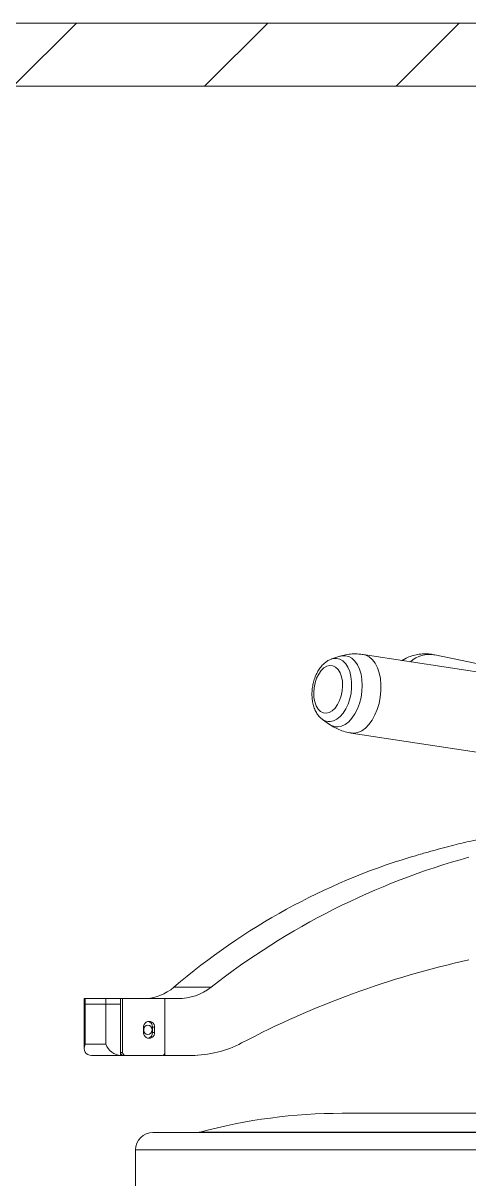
# Model space of a CAD drawing. Header units: millimetres. Extents: x 0 to 5860, y 0 to 4120.
# Drawn here: x 2551.2 to 2708.1, y 2116.6 to 2523.8 of the extents above; entities that cross this region are included whole.
import ezdxf

# ---------------------------------------------------------------- set-up
doc = ezdxf.new("R2010")
doc.units = ezdxf.units.MM
doc.layers.get('0').update_dxf_attribs({"lineweight": 15})
doc.layers.add('D', color=3, linetype='Continuous', lineweight=13)
doc.layers.add('S', color=4, linetype='Continuous', lineweight=15)

msp = doc.modelspace()

# ---------------------------------------------------------------- hatches: boundary and pattern name
at = {"layer": 'D'}
h = msp.add_hatch(dxfattribs=at)
h.set_pattern_fill('ANSI31', color=2, scale=15, style=0)
h.set_pattern_definition([(45, (192.57, 4254.87), (-33.67596, 33.67596), [])])
h.paths.add_polyline_path([(3572.609, 1189.36), (3572.609, 2523.804), (2350.165, 2523.804), (2350.165, 1189.36)])
h.paths.add_polyline_path([(3550.387, 1211.583), (3550.387, 2501.584), (2372.387, 2501.584), (2372.387, 1211.583)], flags=16)

# ---------------------------------------------------------------- linework, layer by layer
at = {"color": 7, "linetype": 'Continuous', "lineweight": 15}
for p, q in [((2662.697, 2300.734), (2659.861, 2299.813)), ((2724.008, 2293.275), (2670.862, 2301.39)), ((2735.39, 2293.146), (2696.094, 2301.261)), ((2659.721, 2299.765), (2659.861, 2299.813)), ((2686.087, 2300.095), (2684.441, 2299.317)), ((2656.607, 2278.5), (2659.038, 2276.774)), ((2666.635, 2273.711), (2719.782, 2265.595)), ((2617.385, 2184.211), (2604.322, 2184.211)), ((2572.738, 2180.146), (2572.738, 2178.146)), ((2572.738, 2180.146), (2573.015, 2180.146)), ((2573.015, 2180.146), (2573.015, 2178.146)), ((2573.015, 2180.146), (2580.33, 2180.146)), ((2580.33, 2180.146), (2580.33, 2178.146)), ((2580.33, 2180.146), (2585.516, 2180.146)), ((2585.516, 2180.146), (2585.516, 2178.146)), ((2585.516, 2180.146), (2586.247, 2180.146)), ((2586.247, 2180.146), (2586.247, 2161.146)), ((2586.247, 2180.146), (2601.139, 2180.146)), ((2601.139, 2180.146), (2601.139, 2161.146)), ((2601.139, 2180.143), (2601.139, 2160.146)), ((2601.139, 2180.143), (2605.642, 2180.143)), ((2572.738, 2178.146), (2572.738, 2162.683)), ((2572.738, 2178.146), (2573.015, 2178.146)), ((2573.015, 2178.146), (2580.33, 2178.146)), ((2573.015, 2178.146), (2573.015, 2164.146)), ((2580.33, 2178.146), (2585.516, 2178.146)), ((2580.33, 2178.146), (2580.33, 2164.146)), ((2585.516, 2161.146), (2585.516, 2178.146)), ((2585.516, 2178.146), (2585.516, 2160.146)), ((2593.6, 2168.246), (2593.6, 2170.046)), ((2596.777, 2170.046), (2597.509, 2170.046)), ((2596.777, 2170.046), (2596.777, 2168.246)), ((2596.777, 2168.246), (2597.509, 2168.246)), ((2597.509, 2170.046), (2597.509, 2168.246)), ((2580.33, 2164.146), (2573.015, 2164.146)), ((2585.516, 2160.146), (2575.275, 2160.146)), ((2585.516, 2161.146), (2586.247, 2161.146)), ((2585.516, 2160.146), (2586.447, 2160.146)), ((2586.447, 2160.146), (2587.178, 2160.146)), ((2600.208, 2160.146), (2587.178, 2160.146)), ((2600.407, 2160.17), (2600.407, 2160.146)), ((2600.407, 2160.146), (2601.139, 2160.146)), ((2601.139, 2160.146), (2610.45, 2160.146)), ((2862.114, 2139.743), (2663.514, 2139.743)), ((2928.714, 2132.971), (2596.914, 2132.971)), ((2590.814, 2126.871), (2590.814, 2112.641))]:
    msp.add_line(p, q, dxfattribs=at)
at = {"color": 8, "linetype": 'Continuous', "lineweight": 15}
for p, q in [((2667.674, 2273.664), (2666.637, 2273.711)), ((2912.167, 2133.148), (2613.461, 2133.148)), ((2934.814, 2126.871), (2590.814, 2126.871))]:
    msp.add_line(p, q, dxfattribs=at)
at = {"color": 8, "linetype": 'Continuous', "lineweight": 15, "flags": 128}
for points in [[(2661.993, 2275.896), (2663.284, 2276.152), (2664.565, 2276.761), (2665.801, 2277.706), (2666.954, 2278.96), (2667.993, 2280.486), (2668.887, 2282.241), (2669.611, 2284.173), (2670.144, 2286.229), (2670.47, 2288.348), (2670.58, 2290.469), (2670.471, 2292.532), (2670.146, 2294.477), (2669.614, 2296.248), (2668.891, 2297.795), (2667.998, 2299.072), (2666.959, 2300.043), (2665.806, 2300.68), (2664.571, 2300.965), (2663.29, 2300.889), (2662.697, 2300.734)], [(2670.86, 2301.39), (2671.795, 2301.152), (2673.017, 2300.52), (2674.129, 2299.552), (2675.102, 2298.273), (2675.91, 2296.716), (2676.532, 2294.922), (2676.953, 2292.937), (2677.162, 2290.813), (2677.152, 2288.604), (2676.925, 2286.368), (2676.486, 2284.162), (2675.847, 2282.044), (2675.024, 2280.069), (2674.039, 2278.288), (2672.916, 2276.746), (2671.685, 2275.484), (2670.379, 2274.535), (2669.03, 2273.923), (2667.674, 2273.664)], [(2659.861, 2299.813), (2660.356, 2299.944), (2661.56, 2300.015), (2662.718, 2299.728), (2663.791, 2299.092), (2664.746, 2298.128), (2665.552, 2296.866), (2666.182, 2295.347), (2666.616, 2293.62), (2666.842, 2291.741), (2666.85, 2289.769), (2666.641, 2287.768), (2666.222, 2285.803), (2665.607, 2283.936), (2664.814, 2282.228), (2663.869, 2280.734), (2662.804, 2279.501), (2661.651, 2278.569), (2660.449, 2277.969), (2659.235, 2277.719), (2659.235, 2277.719)], [(2684.67, 2299.282), (2684.835, 2299.391), (2686.05, 2300.078)]]:
    msp.add_lwpolyline(points, dxfattribs=at)
at = {"color": 7, "linetype": 'Continuous', "lineweight": 15, "flags": 128}
for points in [[(2659.22, 2297.484), (2658.156, 2297.239), (2657.111, 2296.638), (2656.129, 2295.708), (2655.254, 2294.49), (2654.524, 2293.036), (2653.97, 2291.41), (2653.618, 2289.684), (2653.483, 2287.932), (2653.57, 2286.231), (2653.875, 2284.656), (2654.386, 2283.276), (2655.079, 2282.15), (2655.926, 2281.328), (2656.888, 2280.846), (2657.923, 2280.725), (2658.987, 2280.97), (2660.033, 2281.571), (2661.015, 2282.501), (2661.89, 2283.719), (2662.62, 2285.173), (2663.173, 2286.799), (2663.525, 2288.526), (2663.661, 2290.277), (2663.574, 2291.978), (2663.268, 2293.553), (2662.758, 2294.933), (2662.064, 2296.059), (2661.218, 2296.881), (2660.256, 2297.363), (2659.22, 2297.484)], [(2596.678, 2169.146), (2596.561, 2169.778), (2596.228, 2170.313), (2595.73, 2170.671), (2595.142, 2170.796), (2594.555, 2170.671), (2594.056, 2170.313), (2593.724, 2169.778), (2593.607, 2169.146), (2593.724, 2168.515), (2594.056, 2167.98), (2594.555, 2167.622), (2595.142, 2167.496), (2595.73, 2167.622), (2596.228, 2167.98), (2596.561, 2168.515), (2596.678, 2169.146)], [(2593.679, 2168.645), (2593.752, 2169.146), (2593.679, 2169.648)]]:
    msp.add_lwpolyline(points, dxfattribs=at)
at = {"color": 8, "linetype": 'Continuous', "lineweight": 15}
for centre, radius, start, end in [((2694.32, 2291.162), 10.254, 80.03675, 131.47186), ((2659.027, 2281.833), 4.12, 234.00893, 272.88819), ((2661.756, 2280.507), 4.617, 233.94748, 272.9503)]:
    msp.add_arc(centre, radius, start, end, dxfattribs=at)
at = {"color": 7, "linetype": 'Continuous', "lineweight": 15}
for centre, radius, start, end in [((2595.554, 2170.159), 1.958, 356.69024, 183.30976), ((2594.723, 2170.107), 2.055, 358.2988, 76.90412), ((2595.554, 2168.133), 1.958, 176.69024, 3.30976), ((2594.723, 2168.185), 2.055, 283.09588, 1.7012), ((2586.483, 2161.113), 0.967, 178.01511, 267.87139), ((2587.214, 2161.113), 0.967, 178.01511, 267.87139), ((2600.172, 2161.113), 0.967, 272.12855, 1.98312), ((2663.514, 1946.511), 193.232, 90, 105.01253), ((2596.914, 2126.871), 6.1, 90, 180), ((2612.114, 2138.171), 5.2, 270, 285.01253)]:
    msp.add_arc(centre, radius, start, end, dxfattribs=at)
for centre, major_axis, ratio, start_param, end_param in [((2749.653, 1969.046), (0, 270.1), 0.8901033, 0.2617073, 0.64913), ((2775.975, 1969.046), (0, 270.1), 0.9713134, 0.2617073, 0.64913), ((2775.975, 1866.553), (0, 334.6), 0.9713134, 0.2104043, 0.4722841), ((2593.561, 2200.143), (0, 20), 0.8901033, 3.1601251, 3.7907226), ((2605.642, 2200.143), (0, 20), 0.9713134, 3.1415927, 3.7907226), ((2576.738, 2164.146), (3.305, 3.305), 0.6814571, 2.1689687, 3.739765), ((2584.053, 2164.146), (3.305, -3.305), 0.6814571, 4.1142166, 5.6850129), ((2610.45, 2200.146), (0, 40), 0.9713134, 3.1415927, 3.6138768)]:
    msp.add_ellipse(centre, major_axis=major_axis, ratio=ratio, start_param=start_param, end_param=end_param, dxfattribs=at)
for points, knots in [([(2670.851, 2301.353), (2670.368, 2301.43), (2669.114, 2301.631), (2667.077, 2301.601), (2664.814, 2301.341), (2663.381, 2300.929), (2662.677, 2300.727)], [0, 0, 0, 0, 0.1769054, 0.4593774, 0.7343468, 1, 1, 1, 1]), ([(2696.09, 2301.229), (2695.558, 2301.336), (2694.297, 2301.59), (2692.275, 2301.628), (2690.094, 2301.418), (2688.025, 2300.884), (2686.666, 2300.421), (2686.046, 2300.073), (2686.033, 2300.066)], [0, 0, 0, 0, 0.157441, 0.3736639, 0.5855525, 0.7929216, 0.9955898, 1, 1, 1, 1]), ([(2659.68, 2299.715), (2659.5, 2299.659), (2658.876, 2299.466), (2657.886, 2298.845), (2656.724, 2297.878), (2655.667, 2296.631), (2654.738, 2295.155), (2653.974, 2293.489), (2653.396, 2291.693), (2653.018, 2289.82), (2652.849, 2287.916), (2652.894, 2286.027), (2653.163, 2284.193), (2653.664, 2282.461), (2654.376, 2280.932), (2655.279, 2279.681), (2656.031, 2278.882), (2656.529, 2278.577), (2656.631, 2278.516)], [0, 0, 0, 0, 0.0249252, 0.0868729, 0.1516695, 0.2194684, 0.2893062, 0.3597367, 0.4299889, 0.5000575, 0.5701944, 0.6406812, 0.7118488, 0.7840389, 0.8573331, 0.9222399, 0.984214, 1, 1, 1, 1]), ([(2658.997, 2276.835), (2659.141, 2276.723), (2659.866, 2276.156), (2661.341, 2275.352), (2663.459, 2274.453), (2665.252, 2273.912), (2666.356, 2273.782), (2666.646, 2273.747)], [0, 0, 0, 0, 0.0657475, 0.3321806, 0.6005357, 0.8949028, 1, 1, 1, 1]), ([(2745.285, 2239.12), (2743.69, 2239.121), (2739.636, 2239.123), (2733.542, 2238.869), (2727.02, 2238.407), (2720.901, 2237.75), (2715.122, 2236.906), (2710.149, 2235.984), (2707.281, 2235.314), (2706.054, 2235.028)], [0, 0, 0, 0, 0.1041022, 0.2646882, 0.4171085, 0.5695321, 0.7261882, 0.8828495, 1, 1, 1, 1]), ([(2706.054, 2235.028), (2704.979, 2234.763), (2702.83, 2234.232), (2699.209, 2233.291), (2695.31, 2232.232), (2691.367, 2231.116), (2688.678, 2230.315), (2687.45, 2229.949)], [0, 0, 0, 0, 0.20308163, 0.40616626, 0.61523243, 0.82430439, 1, 1, 1, 1])]:
    msp.add_open_spline(points, degree=3, knots=knots, dxfattribs=at)
at = {"layer": 'S', "linetype": 'Continuous'}
for p, q in [((3572.609, 2523.804), (2350.165, 2523.804)), ((3550.387, 2501.584), (2372.387, 2501.584))]:
    msp.add_line(p, q, dxfattribs=at)

doc.saveas('drawing.dxf')
